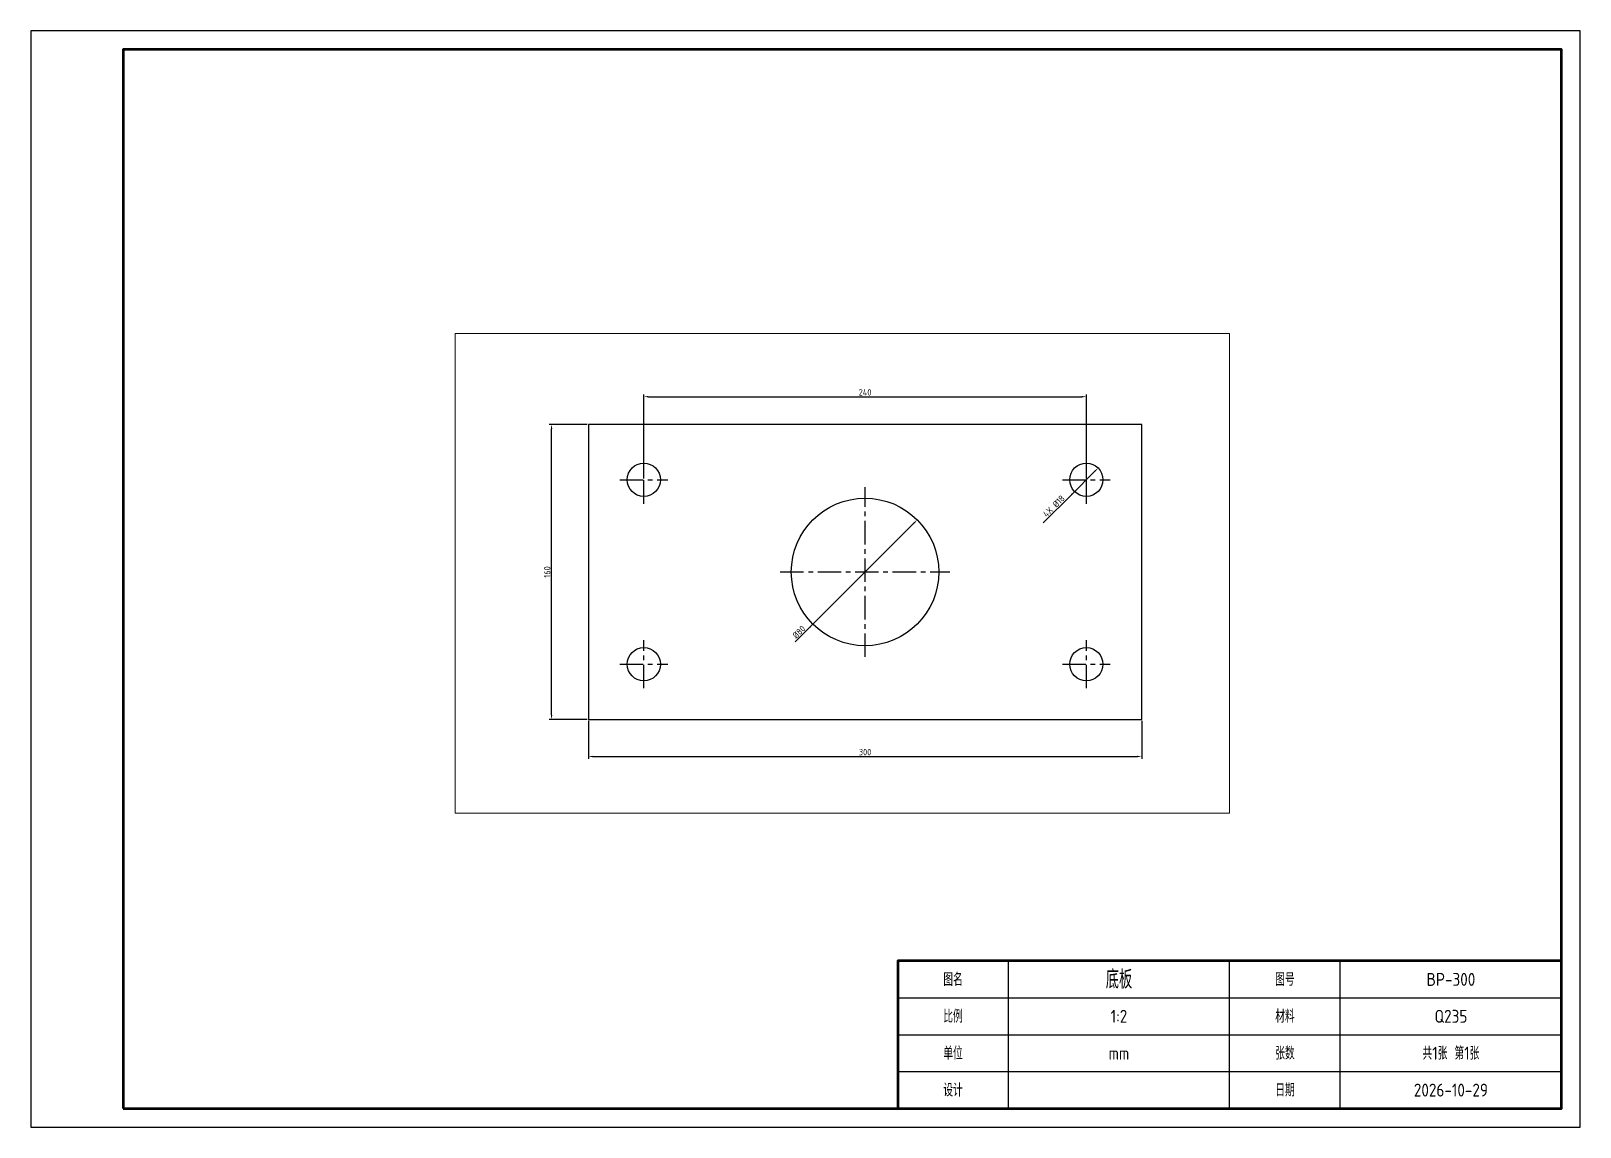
# Paper-space layout 'A3' of a CAD drawing. Header units: millimetres. Extents: x 0 to 420, y 0 to 297.
# The model-space entities are those that its viewports show. They can reach past a viewport. Long polylines and large blocks are cut down to what shows.
import ezdxf
from ezdxf.enums import TextEntityAlignment as Align

# ---------------------------------------------------------------- set-up
doc = ezdxf.new("R2010")
doc.units = ezdxf.units.MM
doc.linetypes.add('CENTER', pattern=[5.08, 3.175, -0.635, 0.635, -0.635])
for name, color, linetype in [('BORDER', 7, 'Continuous'), ('CENTER', 1, 'CENTER'), ('DIM', 3, 'Continuous'), ('OUTLINE', 7, 'Continuous'), ('TEXT', 7, 'Continuous'), ('VPORT', 7, 'Continuous')]:
    doc.layers.add(name, color=color, linetype=linetype)
doc.styles.add('CN', font='gbenor.shx', dxfattribs={"bigfont": 'gbcbig.shx'})
doc.styles.get("Standard").update_dxf_attribs({"font": 'gbenor.shx', "bigfont": 'gbcbig.shx'})
doc.dimstyles.new('EZDXF', dxfattribs={"dimtxt": 3.5, "dimasz": 2.5, "dimexe": 1.25, "dimexo": 0.625, "dimtad": 1, "dimdec": 0, "dimzin": 12, "dimdsep": 46, "dimtxsty": 'Standard', "dimcen": 2.5, "dimazin": 3, "dimtfac": 0.5, "dimtmove": 2, "dimatfit": 3})

msp = doc.modelspace()

# ---------------------------------------------------------------- linework, layer by layer
at = {"layer": 'CENTER'}
for p, q in [((30, 117), (30, 143)), ((270, 117), (270, 143)), ((17, 130), (43, 130)), ((150, 34), (150, 126)), ((257, 130), (283, 130)), ((104, 80), (196, 80)), ((30, 17), (30, 43)), ((270, 17), (270, 43)), ((17, 30), (43, 30)), ((257, 30), (283, 30))]:
    msp.add_line(p, q, dxfattribs=at)
at = {"layer": 'OUTLINE'}
msp.add_lwpolyline([(0, 0), (300, 0), (300, 160), (0, 160)], close=True, dxfattribs=at)
for centre, radius in [((30, 130), 9), ((270, 130), 9), ((150, 80), 40), ((30, 30), 9), ((270, 30), 9)]:
    msp.add_circle(centre, radius, dxfattribs=at)

# ---------------------------------------------------------------- dimensions: what is measured, and where the dimension line sits
at = {"layer": 'DIM'}
for base, p1, p2 in [((30, 175), (30, 130), (270, 130)), ((0, -20), (0, 0), (300, 0))]:
    msp.add_linear_dim(base=base, p1=p1, p2=p2, dimstyle='EZDXF', dxfattribs=at).render()
msp.add_linear_dim(base=(-20, 0), p1=(0, 0), p2=(0, 160), angle=90, dimstyle='EZDXF', dxfattribs=at).render()
msp.add_diameter_dim_2p(p1=(276.36, 136.36), p2=(263.64, 123.64), text='4X <>', dimstyle='EZDXF', dxfattribs=at).render()
msp.add_diameter_dim_2p(p1=(178.28, 108.28), p2=(121.72, 51.72), dimstyle='EZDXF', dxfattribs=at).render()

psp = doc.layouts.new('A3')

# ---------------------------------------------------------------- linework, layer by layer
at = {"layer": 'BORDER', "lineweight": 25}
for p, q in [((265, 5), (265, 45)), ((325, 5), (325, 45)), ((355, 5), (355, 45)), ((235, 35), (415, 35)), ((235, 25), (415, 25)), ((235, 15), (415, 15))]:
    psp.add_line(p, q, dxfattribs=at)
psp.add_lwpolyline([(0, 0), (420, 0), (420, 297), (0, 297)], close=True, dxfattribs=at)
at = {"layer": 'BORDER', "lineweight": 50}
for points in [[(25, 5), (415, 5), (415, 292), (25, 292)], [(235, 5), (415, 5), (415, 45), (235, 45)]]:
    psp.add_lwpolyline(points, close=True, dxfattribs=at)

# ---------------------------------------------------------------- texts
at = {"layer": 'TEXT', "style": 'CN'}
for s, height, p in [('图名', 3.5, (250, 40)), ('底板', 5, (295, 40)), ('图号', 3.5, (340, 40)), ('BP-300', 3.5, (385, 40)), ('比例', 3.5, (250, 30)), ('1:2', 3.5, (295, 30)), ('材料', 3.5, (340, 30)), ('Q235', 3.5, (385, 30)), ('单位', 3.5, (250, 20)), ('张数', 3.5, (340, 20)), ('共1张 第1张', 3.5, (385, 20)), ('mm', 3.5, (295, 20)), ('设计', 3.5, (250, 10)), ('日期', 3.5, (340, 10)), ('2026-10-29', 3.5, (385, 10))]:
    psp.add_text(s, height=height, dxfattribs=at).set_placement(p, align=Align.MIDDLE_CENTER)

# ---------------------------------------------------------------- viewports
at = {"layer": 'VPORT'}
psp.add_viewport(center=(220, 150), size=(210, 130), view_center_point=(137.7, 79.2), view_height=260, dxfattribs=at)

doc.saveas('drawing.dxf')
